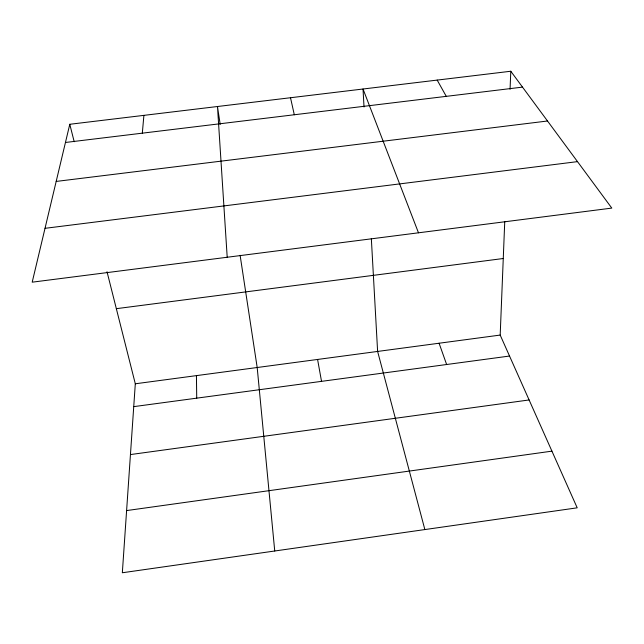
<?xml version="1.0" encoding="UTF-8"?>
<svg xmlns="http://www.w3.org/2000/svg" width="644" height="644" viewBox="0 0 644 644"><rect width="100%" height="100%" fill="white"/><g stroke="black" fill="none" stroke-linecap="round" stroke-linejoin="round"><path stroke-width="0.97" d="M107.009 271.72L135.304 383.784L122.336 572.758L577.201 507.818L500.187 335.073L504.751 221.504M510.064 89.291L510.789 71.243L69.785 124.276L32.2 282.177L611.8 208.101L510.789 71.243M142.316 133.171L143.902 115.365M126.602 510.579L551.94 451.146M130.45 454.567L529.11 399.956M133.735 406.638L509.533 356.043M135.304 383.784L500.187 335.073M116.347 308.677L503.262 258.51M45.024 228.322L577.507 161.628M56.181 181.431L547.513 121M65.455 142.477L522.509 87.117M437.179 80.089L446.268 96.35M418.487 232.806L363.023 89.009L364.021 106.976M439.087 343.228L446.638 364.512M424.863 529.569L377.617 351.439L371.338 238.546M69.785 124.276L74.189 141.712M290.508 97.727L294.3 114.761M317.581 359.457L321.525 381.353M220.192 124.397L217.471 106.518L227.203 257.254M240.115 255.306L257.189 367.515L274.738 550.998M196.436 375.629L196.726 398.161"/></g></svg>
